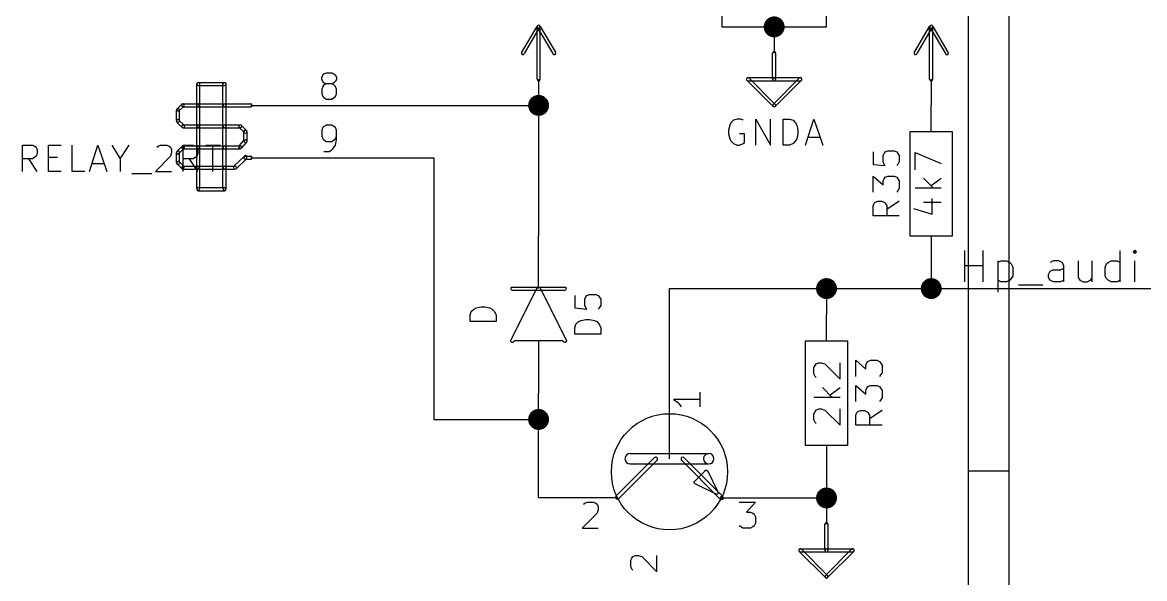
# Model space of a CAD drawing. Extents: x 10 to 329, y -200 to -10.
# Drawn here: x 239.1 to 293.6, y -165.2 to -138.2 of the extents above; entities that cross this region are included whole.
import ezdxf

# ---------------------------------------------------------------- set-up
doc = ezdxf.new("R2010")
doc.units = 0
doc.header["$MEASUREMENT"] = 0
doc.layers.add('BLACK', color=7, linetype='CONTINUOUS')
doc.layers.add('WHITE', color=7, linetype='CONTINUOUS')

msp = doc.modelspace()

# ---------------------------------------------------------------- linework, layer by layer
at = {"layer": 'Black'}
for p, q in [((286.995, -200), (286.995, -10.0076)), ((285.013, -198.018), (285.013, -11.9888)), ((273.05, -137.16), (273.05, -138.43)), ((278.13, -138.43), (278.13, -137.16)), ((263.347, -139.649), (264.084, -138.405)), ((263.474, -139.725), (264.211, -138.481)), ((264.084, -140.97), (264.084, -138.43)), ((264.109, -138.481), (264.846, -139.725)), ((264.236, -138.405), (264.973, -139.649)), ((264.236, -140.97), (264.236, -138.43)), ((273.05, -138.43), (278.13, -138.43)), ((275.59, -138.43), (275.59, -139.7)), ((282.397, -139.649), (283.134, -138.405)), ((282.524, -139.725), (283.261, -138.481)), ((283.134, -140.97), (283.134, -138.43)), ((283.159, -138.481), (283.896, -139.725)), ((283.286, -138.405), (284.023, -139.649)), ((283.286, -140.97), (283.286, -138.43)), ((275.514, -140.97), (275.514, -139.7)), ((275.666, -140.97), (275.666, -139.7)), ((253.644, -140.894), (253.695, -140.767)), ((253.644, -140.97), (253.644, -140.894)), ((253.695, -141.072), (253.644, -140.97)), ((253.695, -140.767), (253.746, -140.716)), ((253.746, -140.716), (253.873, -140.665)), ((253.873, -140.665), (254.127, -140.665)), ((254.127, -140.665), (254.229, -140.716)), ((254.229, -140.716), (254.305, -140.767)), ((254.305, -140.767), (254.356, -140.894)), ((254.356, -140.97), (254.305, -141.072)), ((254.356, -140.894), (254.356, -140.97)), ((264.16, -140.97), (264.16, -148.59)), ((274.32, -140.894), (275.59, -140.894)), ((275.641, -142.189), (274.371, -140.919)), ((276.809, -140.919), (275.539, -142.189)), ((275.59, -140.894), (276.86, -140.894)), ((283.21, -140.97), (283.21, -142.24)), ((247.574, -146.279), (247.574, -141.199)), ((247.65, -141.122), (248.92, -141.122)), ((247.65, -141.275), (248.92, -141.275)), ((247.726, -146.279), (247.726, -141.199)), ((248.844, -146.279), (248.844, -141.199)), ((248.996, -146.279), (248.996, -141.199)), ((253.695, -141.326), (253.644, -141.453)), ((253.644, -141.453), (253.644, -141.681)), ((253.746, -141.148), (253.695, -141.072)), ((253.746, -141.249), (253.695, -141.326)), ((253.873, -141.199), (253.746, -141.148)), ((253.873, -141.199), (253.746, -141.249)), ((254.127, -141.199), (253.873, -141.199)), ((254.229, -141.148), (254.127, -141.199)), ((254.229, -141.249), (254.127, -141.199)), ((254.305, -141.072), (254.229, -141.148)), ((254.305, -141.326), (254.229, -141.249)), ((254.356, -141.453), (254.305, -141.326)), ((254.356, -141.681), (254.356, -141.453)), ((275.539, -142.291), (274.269, -141.021)), ((274.32, -141.046), (275.59, -141.046)), ((275.59, -141.046), (276.86, -141.046)), ((276.911, -141.021), (275.641, -142.291)), ((253.644, -141.681), (253.695, -141.808)), ((253.695, -141.808), (253.746, -141.859)), ((253.746, -141.859), (253.873, -141.935)), ((253.873, -141.935), (254.127, -141.935)), ((254.127, -141.935), (254.229, -141.859)), ((254.229, -141.859), (254.305, -141.808)), ((254.305, -141.808), (254.356, -141.681)), ((246.583, -142.977), (246.583, -142.469)), ((246.837, -142.189), (246.634, -142.392)), ((246.939, -142.291), (246.736, -142.494)), ((246.736, -142.977), (246.736, -142.469)), ((246.913, -142.164), (247.625, -142.164)), ((246.913, -142.316), (247.625, -142.316)), ((247.65, -142.164), (248.92, -142.164)), ((247.65, -142.316), (248.92, -142.316)), ((248.92, -142.164), (250.19, -142.164)), ((248.92, -142.316), (250.19, -142.316)), ((250.19, -142.24), (257.81, -142.24)), ((257.81, -142.24), (264.16, -142.24)), ((283.21, -143.51), (283.21, -142.24)), ((246.863, -143.307), (246.609, -143.053)), ((246.964, -143.205), (246.71, -142.951)), ((246.913, -143.18), (247.625, -143.18)), ((247.65, -143.18), (248.92, -143.18)), ((248.92, -143.18), (249.682, -143.18)), ((273.482, -143.078), (273.431, -143.205)), ((273.609, -142.951), (273.482, -143.078)), ((273.787, -142.9), (273.609, -142.951)), ((273.964, -142.9), (273.787, -142.9)), ((274.091, -142.951), (273.964, -142.9)), ((274.701, -144.17), (274.701, -142.9)), ((274.701, -142.9), (275.412, -144.17)), ((275.412, -144.17), (275.412, -142.9)), ((276.022, -144.17), (276.022, -142.9)), ((276.022, -142.9), (276.327, -142.9)), ((276.327, -142.9), (276.504, -142.951)), ((276.504, -142.951), (276.631, -143.078)), ((276.631, -143.078), (276.682, -143.205)), ((277.114, -144.17), (277.52, -142.9)), ((277.52, -142.9), (277.952, -144.17)), ((246.913, -143.332), (247.625, -143.332)), ((247.65, -143.332), (248.92, -143.332)), ((248.92, -143.332), (249.682, -143.332)), ((249.631, -143.307), (249.885, -143.561)), ((249.733, -143.205), (249.987, -143.459)), ((249.86, -143.967), (249.86, -143.51)), ((250.012, -143.967), (250.012, -143.51)), ((253.695, -143.307), (253.644, -143.434)), ((253.644, -143.434), (253.644, -143.739)), ((253.746, -143.256), (253.695, -143.307)), ((253.873, -143.205), (253.746, -143.256)), ((254.127, -143.205), (253.873, -143.205)), ((254.229, -143.256), (254.127, -143.205)), ((254.305, -143.307), (254.229, -143.256)), ((254.356, -143.434), (254.305, -143.307)), ((254.356, -143.916), (254.356, -143.434)), ((273.431, -143.205), (273.38, -143.434)), ((273.38, -143.434), (273.38, -143.612)), ((273.38, -143.612), (273.431, -143.866)), ((274.142, -143.612), (273.914, -143.612)), ((274.142, -144.043), (274.142, -143.612)), ((276.682, -143.205), (276.733, -143.434)), ((276.733, -143.612), (276.682, -143.866)), ((276.733, -143.434), (276.733, -143.612)), ((282.194, -148.59), (282.194, -143.51)), ((282.194, -143.51), (284.226, -143.51)), ((284.226, -143.51), (284.226, -148.59)), ((239.116, -145.44), (239.116, -144.17)), ((239.116, -144.17), (239.598, -144.17)), ((239.598, -144.17), (239.725, -144.221)), ((239.725, -144.221), (239.776, -144.272)), ((239.776, -144.272), (239.827, -144.399)), ((240.386, -145.44), (240.386, -144.17)), ((240.386, -144.17), (240.995, -144.17)), ((241.529, -145.44), (241.529, -144.17)), ((242.367, -145.44), (242.773, -144.17)), ((242.773, -144.17), (243.205, -145.44)), ((243.459, -144.17), (243.865, -144.831)), ((243.865, -144.831), (244.297, -144.17)), ((245.643, -144.272), (245.694, -144.221)), ((245.694, -144.221), (245.821, -144.17)), ((245.821, -144.17), (246.126, -144.17)), ((246.126, -144.17), (246.228, -144.221)), ((246.228, -144.221), (246.304, -144.272)), ((246.304, -144.272), (246.355, -144.399)), ((246.863, -144.221), (246.609, -144.475)), ((246.913, -145.44), (246.913, -144.17)), ((246.913, -144.17), (247.396, -144.17)), ((246.913, -144.196), (247.625, -144.196)), ((247.396, -144.17), (247.523, -144.221)), ((247.523, -144.221), (247.574, -144.272)), ((247.574, -144.272), (247.625, -144.399)), ((247.65, -144.196), (248.92, -144.196)), ((248.006, -144.17), (248.717, -144.17)), ((248.361, -145.44), (248.361, -144.17)), ((248.92, -144.196), (249.682, -144.196)), ((249.631, -144.196), (249.86, -143.942)), ((249.758, -144.297), (249.987, -144.043)), ((253.644, -143.739), (253.695, -143.866)), ((253.695, -143.866), (253.746, -143.916)), ((253.746, -143.916), (253.873, -143.993)), ((253.873, -143.993), (254.127, -143.993)), ((254.127, -143.993), (254.229, -143.916)), ((254.178, -144.348), (254.305, -144.17)), ((254.229, -143.916), (254.305, -143.866)), ((254.305, -143.866), (254.356, -143.739)), ((254.305, -144.17), (254.356, -143.916)), ((273.431, -143.866), (273.482, -143.967)), ((273.482, -143.967), (273.609, -144.094)), ((273.609, -144.094), (273.787, -144.17)), ((273.787, -144.17), (273.914, -144.17)), ((273.914, -144.17), (274.091, -144.094)), ((274.091, -144.094), (274.142, -144.043)), ((276.327, -144.17), (276.022, -144.17)), ((276.504, -144.094), (276.327, -144.17)), ((276.631, -143.967), (276.504, -144.094)), ((276.682, -143.866), (276.631, -143.967)), ((277.241, -143.789), (277.825, -143.789)), ((239.725, -144.755), (239.598, -144.831)), ((239.776, -144.704), (239.725, -144.755)), ((239.827, -144.577), (239.776, -144.704)), ((239.827, -144.399), (239.827, -144.577)), ((240.386, -144.755), (240.817, -144.755)), ((246.304, -144.704), (245.567, -145.44)), ((246.355, -144.526), (246.304, -144.704)), ((246.355, -144.399), (246.355, -144.526)), ((246.583, -145.034), (246.583, -144.526)), ((246.964, -144.323), (246.71, -144.577)), ((246.736, -145.034), (246.736, -144.526)), ((246.913, -144.348), (247.625, -144.348)), ((247.523, -144.755), (247.396, -144.831)), ((247.574, -144.704), (247.523, -144.755)), ((247.625, -144.577), (247.574, -144.704)), ((247.625, -144.399), (247.625, -144.577)), ((247.65, -144.348), (248.92, -144.348)), ((248.92, -144.348), (249.682, -144.348)), ((249.885, -144.704), (249.377, -145.186)), ((249.936, -144.704), (250.19, -144.704)), ((250.19, -144.78), (257.81, -144.78)), ((253.746, -144.475), (254, -144.475)), ((254, -144.475), (254.127, -144.399)), ((254.127, -144.399), (254.178, -144.348)), ((257.81, -144.78), (259.08, -144.78)), ((259.08, -144.78), (259.08, -157.48)), ((282.423, -145.364), (282.423, -144.526)), ((282.423, -144.526), (283.693, -145.059)), ((239.598, -144.831), (239.116, -144.831)), ((239.827, -145.44), (239.42, -144.831)), ((242.494, -145.059), (243.078, -145.059)), ((243.865, -144.831), (243.865, -145.44)), ((246.837, -145.288), (246.634, -145.085)), ((246.939, -145.186), (246.736, -144.983)), ((247.396, -144.831), (246.913, -144.831)), ((246.913, -145.186), (247.625, -145.186)), ((246.913, -145.339), (247.625, -145.339)), ((247.625, -145.44), (247.218, -144.831)), ((247.65, -145.186), (248.92, -145.186)), ((247.65, -145.339), (248.92, -145.339)), ((248.92, -145.186), (249.428, -145.186)), ((248.92, -145.339), (249.428, -145.339)), ((249.987, -144.831), (249.479, -145.313)), ((249.936, -144.856), (250.19, -144.856)), ((240.995, -145.44), (240.386, -145.44)), ((242.138, -145.44), (241.529, -145.44)), ((244.424, -145.542), (245.389, -145.542)), ((245.567, -145.44), (246.355, -145.44)), ((282.829, -145.771), (283.312, -146.253)), ((283.21, -146.126), (283.693, -145.771)), ((247.65, -146.228), (248.92, -146.228)), ((247.65, -146.38), (248.92, -146.38)), ((283.693, -146.253), (282.423, -146.253)), ((282.829, -146.939), (283.693, -146.939)), ((283.261, -147.523), (283.261, -146.761)), ((282.346, -147.244), (283.261, -147.523)), ((264.16, -151.13), (264.16, -148.59)), ((284.226, -148.59), (282.194, -148.59)), ((283.21, -148.59), (283.21, -149.86)), ((283.21, -149.86), (283.21, -151.13)), ((262.814, -153.645), (264.084, -151.079)), ((262.89, -151.054), (265.43, -151.054)), ((262.89, -151.206), (265.43, -151.206)), ((264.084, -151.079), (264.109, -151.079)), ((264.109, -151.079), (264.135, -151.054)), ((264.135, -151.054), (264.185, -151.054)), ((264.185, -151.054), (264.236, -151.105)), ((264.236, -151.105), (265.506, -153.645)), ((270.51, -151.13), (297.18, -151.13)), ((270.51, -153.67), (270.51, -151.13)), ((278.13, -151.13), (278.13, -152.4)), ((260.833, -152.425), (260.883, -152.248)), ((260.833, -152.73), (260.833, -152.425)), ((260.883, -152.248), (261.01, -152.121)), ((261.01, -152.121), (261.137, -152.07)), ((261.137, -152.07), (261.366, -152.019)), ((261.366, -152.019), (261.544, -152.019)), ((261.544, -152.019), (261.798, -152.07)), ((261.798, -152.07), (261.899, -152.121)), ((261.899, -152.121), (262.026, -152.248)), ((262.026, -152.248), (262.103, -152.425)), ((262.103, -152.425), (262.103, -152.73)), ((278.13, -153.67), (278.13, -152.4)), ((262.103, -152.73), (260.833, -152.73)), ((262.814, -153.695), (262.814, -153.645)), ((262.865, -153.746), (262.814, -153.695)), ((262.915, -153.746), (262.865, -153.746)), ((262.992, -153.67), (262.915, -153.746)), ((265.328, -153.67), (262.992, -153.67)), ((264.16, -153.67), (264.16, -156.21)), ((265.354, -153.721), (265.328, -153.67)), ((265.379, -153.721), (265.354, -153.721)), ((265.405, -153.746), (265.379, -153.721)), ((265.455, -153.746), (265.405, -153.746)), ((265.506, -153.695), (265.455, -153.746)), ((265.506, -153.645), (265.506, -153.695)), ((270.51, -159.385), (270.51, -153.67)), ((277.114, -158.75), (277.114, -153.67)), ((277.114, -153.67), (279.146, -153.67)), ((279.146, -153.67), (279.146, -158.75)), ((277.52, -154.965), (277.571, -154.864)), ((277.52, -155.27), (277.52, -154.965)), ((277.571, -154.864), (277.622, -154.788)), ((277.622, -154.788), (277.749, -154.737)), ((277.749, -154.737), (277.876, -154.737)), ((277.876, -154.737), (278.054, -154.788)), ((278.054, -154.788), (278.79, -155.524)), ((278.79, -155.524), (278.79, -154.737)), ((277.571, -155.397), (277.52, -155.27)), ((277.622, -155.448), (277.571, -155.397)), ((264.16, -161.29), (264.16, -156.21)), ((271.983, -156.159), (271.983, -156.87)), ((277.927, -155.931), (278.409, -156.413)), ((278.308, -156.286), (278.79, -155.931)), ((271.983, -156.515), (270.713, -156.515)), ((270.713, -156.515), (270.891, -156.642)), ((270.891, -156.642), (271.018, -156.769)), ((271.018, -156.769), (271.069, -156.87)), ((278.79, -156.413), (277.52, -156.413)), ((277.52, -157.201), (277.571, -157.099)), ((277.52, -157.505), (277.52, -157.201)), ((277.571, -157.099), (277.622, -157.023)), ((277.622, -157.023), (277.749, -156.972)), ((277.749, -156.972), (277.876, -156.972)), ((277.876, -156.972), (278.054, -157.023)), ((278.054, -157.023), (278.79, -157.759)), ((278.79, -157.759), (278.79, -156.972)), ((259.08, -157.48), (264.16, -157.48)), ((277.571, -157.632), (277.52, -157.505)), ((277.622, -157.683), (277.571, -157.632)), ((279.146, -158.75), (277.114, -158.75)), ((278.13, -158.75), (278.13, -160.02)), ((269.799, -159.309), (267.894, -161.214)), ((269.926, -159.436), (268.021, -161.341)), ((268.605, -159.131), (272.415, -159.131)), ((271.069, -159.436), (272.974, -161.341)), ((271.196, -159.309), (273.101, -161.214)), ((268.605, -159.639), (272.415, -159.639)), ((271.704, -160.503), (272.237, -159.969)), ((272.237, -159.969), (272.237, -159.944)), ((272.237, -159.944), (272.313, -159.944)), ((272.313, -159.944), (272.364, -159.995)), ((272.364, -159.995), (272.847, -160.96)), ((278.13, -160.02), (278.13, -162.56)), ((286.995, -159.995), (285.013, -159.995)), ((271.704, -160.553), (271.704, -160.503)), ((271.755, -160.604), (271.704, -160.553)), ((272.771, -161.112), (271.755, -160.604)), ((272.821, -161.112), (272.771, -161.112)), ((272.872, -161.061), (272.821, -161.112)), ((272.847, -160.96), (272.847, -160.985)), ((272.847, -160.985), (272.872, -161.011)), ((272.872, -161.011), (272.872, -161.061)), ((265.43, -161.29), (264.16, -161.29)), ((267.97, -161.29), (265.43, -161.29)), ((266.344, -161.595), (266.395, -161.544)), ((266.395, -161.544), (266.522, -161.493)), ((266.522, -161.493), (266.827, -161.493)), ((266.827, -161.493), (266.929, -161.544)), ((266.929, -161.544), (267.005, -161.595)), ((267.005, -161.595), (267.056, -161.722)), ((273.05, -161.29), (275.59, -161.29)), ((273.888, -161.493), (274.676, -161.493)), ((274.676, -161.493), (274.244, -161.976)), ((275.59, -161.29), (278.13, -161.29)), ((267.005, -162.027), (266.268, -162.763)), ((267.056, -161.849), (267.005, -162.027)), ((267.056, -161.722), (267.056, -161.849)), ((274.244, -161.976), (274.447, -161.976)), ((274.447, -161.976), (274.549, -162.027)), ((274.549, -162.027), (274.625, -162.077)), ((274.625, -162.077), (274.676, -162.204)), ((274.676, -162.204), (274.676, -162.509)), ((266.268, -162.763), (267.056, -162.763)), ((273.964, -162.687), (273.888, -162.636)), ((274.066, -162.763), (273.964, -162.687)), ((274.447, -162.763), (274.066, -162.763)), ((274.549, -162.687), (274.447, -162.763)), ((274.625, -162.636), (274.549, -162.687)), ((274.676, -162.509), (274.625, -162.636)), ((278.054, -163.83), (278.054, -162.56)), ((278.206, -163.83), (278.206, -162.56)), ((276.86, -163.754), (278.13, -163.754)), ((278.181, -165.049), (276.911, -163.779)), ((279.349, -163.779), (278.079, -165.049)), ((278.13, -163.754), (279.4, -163.754)), ((278.079, -165.151), (276.809, -163.881)), ((276.86, -163.906), (278.13, -163.906)), ((278.13, -163.906), (279.4, -163.906)), ((279.451, -163.881), (278.181, -165.151))]:
    msp.add_line(p, q, dxfattribs=at)
at = {"layer": 'Black', "const_width": 0.508}
for points in [[(275.336, -138.43, 1), (275.844, -138.43, 1)], [(263.906, -142.24, 1), (264.414, -142.24, 1)], [(277.876, -151.13, 1), (278.384, -151.13, 1)], [(282.956, -151.13, 1), (283.464, -151.13, 1)], [(263.906, -157.48, 1), (264.414, -157.48, 1)], [(277.876, -161.29, 1), (278.384, -161.29, 1)]]:
    msp.add_lwpolyline(points, format="xyb", close=True, dxfattribs=at)
at = {"layer": 'Black'}
msp.add_circle((270.51, -160.02), 2.8194, dxfattribs=at)
for centre, radius, start, end in [((264.16, -138.43), 0.0762, 360, 540), ((264.16, -138.43), 0.0762, 30.9638, 210.964), ((264.16, -138.43), 0.0762, 329.036, 509.036), ((283.21, -138.43), 0.0762, 360, 540), ((283.21, -138.43), 0.0762, 30.9638, 210.964), ((283.21, -138.43), 0.0762, 329.036, 509.036), ((263.398, -139.7), 0.0762, 149.036, 329.036), ((264.922, -139.7), 0.0762, 210.964, 390.964), ((275.59, -139.7), 0.0762, 360, 540), ((282.448, -139.7), 0.0762, 149.036, 329.036), ((283.972, -139.7), 0.0762, 210.964, 390.964), ((264.16, -140.97), 0.0762, 180, 360), ((274.32, -140.97), 0.0762, 405, 585), ((274.32, -140.97), 0.0762, 90, 270), ((275.59, -140.97), 0.0762, 90, 270), ((275.59, -140.97), 0.0762, 180, 360), ((275.59, -140.97), 0.0762, 270, 450), ((276.86, -140.97), 0.0762, 315, 495), ((276.86, -140.97), 0.0762, 270, 450), ((283.21, -140.97), 0.0762, 180, 360), ((247.65, -141.199), 0.0762, 90, 270), ((247.65, -141.199), 0.0762, 360, 540), ((248.92, -141.199), 0.0762, 360, 540), ((248.92, -141.199), 0.0762, 270, 450), ((246.659, -142.469), 0.0762, 360, 540), ((246.685, -142.443), 0.0762, 491.987, 671.987), ((246.913, -142.24), 0.0762, 90, 270), ((246.888, -142.24), 0.0762, 311.987, 491.987), ((247.65, -142.24), 0.0762, 90, 270), ((247.625, -142.24), 0.0762, 270, 450), ((248.92, -142.24), 0.0762, 90, 270), ((248.92, -142.24), 0.0762, 270, 450), ((250.19, -142.24), 0.0762, 270, 450), ((275.59, -142.24), 0.0762, 495, 675), ((275.59, -142.24), 0.0762, 225, 405), ((246.659, -143.002), 0.0762, 405, 585), ((246.659, -142.977), 0.0762, 180, 360), ((246.913, -143.256), 0.0762, 90, 270), ((247.65, -143.256), 0.0762, 90, 270), ((247.625, -143.256), 0.0762, 270, 450), ((248.92, -143.256), 0.0762, 90, 270), ((248.92, -143.256), 0.0762, 270, 450), ((249.682, -143.256), 0.0762, 45, 225), ((249.682, -143.256), 0.0762, 270, 450), ((246.913, -143.256), 0.0762, 225, 405), ((249.936, -143.51), 0.0762, 360, 540), ((249.936, -143.51), 0.0762, 225, 405), ((246.913, -144.272), 0.0762, 90, 270), ((246.913, -144.272), 0.0762, 315, 495), ((247.65, -144.272), 0.0762, 90, 270), ((247.625, -144.272), 0.0762, 270, 450), ((248.92, -144.272), 0.0762, 90, 270), ((248.92, -144.272), 0.0762, 270, 450), ((249.682, -144.247), 0.0762, 137.726, 317.726), ((249.682, -144.272), 0.0762, 270, 450), ((249.936, -143.967), 0.0762, 180, 360), ((249.936, -143.993), 0.0762, 317.726, 497.726), ((246.659, -144.526), 0.0762, 360, 540), ((246.659, -144.526), 0.0762, 495, 675), ((249.936, -144.78), 0.0762, 90, 270), ((249.936, -144.755), 0.0762, 313.531, 493.531), ((250.19, -144.78), 0.0762, 270, 450), ((246.659, -145.034), 0.0762, 180, 360), ((246.685, -145.034), 0.0762, 408.013, 588.013), ((246.913, -145.263), 0.0762, 90, 270), ((246.888, -145.237), 0.0762, 228.013, 408.013), ((247.65, -145.263), 0.0762, 90, 270), ((247.625, -145.263), 0.0762, 270, 450), ((248.92, -145.263), 0.0762, 90, 270), ((248.92, -145.263), 0.0762, 270, 450), ((249.428, -145.263), 0.0762, 493.531, 673.531), ((249.428, -145.263), 0.0762, 270, 450), ((247.65, -146.304), 0.0762, 90, 270), ((247.65, -146.279), 0.0762, 180, 360), ((248.92, -146.279), 0.0762, 180, 360), ((248.92, -146.304), 0.0762, 270, 450), ((262.89, -151.13), 0.0762, 90, 270), ((265.43, -151.13), 0.0762, 270, 450), ((268.605, -159.385), 0.254, 90, 270), ((269.85, -159.385), 0.0762, 315, 495), ((271.145, -159.385), 0.0762, 45, 225), ((272.415, -159.385), 0.254, 0, 180), ((272.415, -159.385), 0.254, 180, 360), ((272.415, -159.385), 0.254, 270, 450), ((267.97, -161.265), 0.0762, 495, 675), ((273.025, -161.265), 0.0762, 225, 405), ((273.05, -161.29), 0.0762, 0, 180), ((273.05, -161.29), 0.0762, 180, 360), ((278.13, -162.56), 0.0762, 360, 540), ((276.86, -163.83), 0.0762, 405, 585), ((276.86, -163.83), 0.0762, 90, 270), ((278.13, -163.83), 0.0762, 90, 270), ((278.13, -163.83), 0.0762, 180, 360), ((278.13, -163.83), 0.0762, 270, 450), ((279.4, -163.83), 0.0762, 315, 495), ((279.4, -163.83), 0.0762, 270, 450), ((278.13, -165.1), 0.0762, 495, 675), ((278.13, -165.1), 0.0762, 225, 405)]:
    msp.add_arc(centre, radius, start, end, dxfattribs=at)
at = {"layer": 'White'}
for p, q in [((280.391, -144.501), (280.391, -145.11)), ((280.873, -144.678), (280.924, -144.577)), ((280.873, -144.983), (280.873, -144.678)), ((280.924, -144.577), (280.975, -144.501)), ((280.975, -144.501), (281.102, -144.45)), ((281.102, -144.45), (281.407, -144.45)), ((281.407, -144.45), (281.534, -144.501)), ((281.534, -144.501), (281.584, -144.577)), ((281.584, -144.577), (281.661, -144.678)), ((281.661, -144.678), (281.661, -144.983)), ((280.391, -145.11), (280.975, -145.161)), ((280.924, -145.11), (280.873, -144.983)), ((280.975, -145.161), (280.924, -145.11)), ((281.584, -145.11), (281.534, -145.161)), ((281.661, -144.983), (281.584, -145.11)), ((280.391, -146.456), (280.391, -145.669)), ((280.391, -145.669), (280.873, -146.101)), ((280.873, -145.898), (280.924, -145.796)), ((280.873, -146.101), (280.873, -145.898)), ((280.924, -145.796), (280.975, -145.72)), ((280.975, -145.72), (281.102, -145.669)), ((281.102, -145.669), (281.407, -145.669)), ((281.407, -145.669), (281.534, -145.72)), ((281.534, -145.72), (281.584, -145.796)), ((281.584, -145.796), (281.661, -145.898)), ((281.661, -145.898), (281.661, -146.279)), ((281.584, -146.38), (281.534, -146.456)), ((281.661, -146.279), (281.584, -146.38)), ((280.391, -147.117), (280.441, -146.99)), ((280.441, -146.99), (280.492, -146.939)), ((280.492, -146.939), (280.619, -146.888)), ((280.619, -146.888), (280.797, -146.888)), ((280.797, -146.888), (280.924, -146.939)), ((280.924, -146.939), (280.975, -146.99)), ((280.975, -146.99), (281.051, -147.117)), ((281.661, -146.888), (281.051, -147.295)), ((280.391, -147.599), (280.391, -147.117)), ((281.051, -147.117), (281.051, -147.599)), ((281.661, -147.599), (280.391, -147.599)), ((284.836, -150.8), (284.836, -149.276)), ((285.725, -150.8), (285.725, -149.276)), ((292.379, -150.8), (292.379, -149.276)), ((293.091, -149.276), (293.014, -149.352)), ((293.014, -149.352), (293.091, -149.428)), ((293.167, -149.352), (293.091, -149.276)), ((293.091, -149.276), (293.091, -149.428)), ((293.091, -149.428), (293.167, -149.352)), ((284.836, -150.012), (285.725, -150.012)), ((286.436, -149.784), (286.436, -151.308)), ((286.436, -149.86), (286.588, -149.784)), ((286.588, -149.784), (286.868, -149.784)), ((286.868, -149.784), (287.02, -149.86)), ((287.02, -149.86), (287.096, -149.936)), ((287.096, -149.936), (287.172, -150.089)), ((287.172, -150.089), (287.172, -150.52)), ((289.128, -149.784), (288.976, -149.86)), ((288.976, -150.292), (289.128, -150.216)), ((289.408, -149.784), (289.128, -149.784)), ((289.128, -150.216), (289.484, -150.216)), ((289.56, -149.86), (289.408, -149.784)), ((289.484, -150.216), (289.636, -150.139)), ((289.636, -150.012), (289.56, -149.86)), ((289.636, -150.8), (289.636, -150.012)), ((290.347, -149.784), (290.347, -150.597)), ((291.008, -149.784), (291.008, -150.8)), ((291.643, -150.089), (291.719, -149.936)), ((291.643, -150.52), (291.643, -150.089)), ((291.719, -149.936), (291.795, -149.86)), ((291.795, -149.86), (291.948, -149.784)), ((291.948, -149.784), (292.227, -149.784)), ((292.227, -149.784), (292.379, -149.86)), ((293.091, -150.8), (293.091, -149.784)), ((286.588, -150.8), (286.436, -150.724)), ((286.868, -150.8), (286.588, -150.8)), ((287.02, -150.724), (286.868, -150.8)), ((287.096, -150.647), (287.02, -150.724)), ((287.172, -150.52), (287.096, -150.647)), ((288.9, -150.444), (288.976, -150.292)), ((288.9, -150.597), (288.9, -150.444)), ((288.976, -150.724), (288.9, -150.597)), ((289.128, -150.8), (288.976, -150.724)), ((289.484, -150.8), (289.128, -150.8)), ((289.636, -150.724), (289.484, -150.8)), ((290.347, -150.597), (290.424, -150.724)), ((290.424, -150.724), (290.576, -150.8)), ((290.576, -150.8), (290.779, -150.8)), ((290.779, -150.8), (290.932, -150.724)), ((290.932, -150.724), (291.008, -150.647)), ((291.719, -150.647), (291.643, -150.52)), ((291.795, -150.724), (291.719, -150.647)), ((291.948, -150.8), (291.795, -150.724)), ((292.227, -150.8), (291.948, -150.8)), ((292.379, -150.724), (292.227, -150.8)), ((287.452, -150.952), (288.62, -150.952)), ((265.913, -151.46), (265.913, -152.07)), ((266.395, -151.638), (266.446, -151.536)), ((266.395, -151.943), (266.395, -151.638)), ((266.446, -151.536), (266.497, -151.46)), ((266.497, -151.46), (266.624, -151.409)), ((266.624, -151.409), (266.929, -151.409)), ((266.929, -151.409), (267.056, -151.46)), ((267.056, -151.46), (267.106, -151.536)), ((267.106, -151.536), (267.183, -151.638)), ((267.183, -151.638), (267.183, -151.943)), ((265.913, -152.07), (266.497, -152.121)), ((266.446, -152.07), (266.395, -151.943)), ((266.497, -152.121), (266.446, -152.07)), ((267.106, -152.07), (267.056, -152.121)), ((267.183, -151.943), (267.106, -152.07)), ((265.913, -153.035), (265.963, -152.857)), ((265.963, -152.857), (266.09, -152.73)), ((266.09, -152.73), (266.217, -152.679)), ((266.217, -152.679), (266.446, -152.629)), ((266.446, -152.629), (266.624, -152.629)), ((266.624, -152.629), (266.878, -152.679)), ((266.878, -152.679), (266.979, -152.73)), ((266.979, -152.73), (267.106, -152.857)), ((267.106, -152.857), (267.183, -153.035)), ((265.913, -153.34), (265.913, -153.035)), ((267.183, -153.34), (265.913, -153.34)), ((267.183, -153.035), (267.183, -153.34)), ((279.552, -155.397), (279.552, -154.61)), ((279.552, -154.61), (280.035, -155.042)), ((280.137, -154.661), (280.264, -154.61)), ((280.264, -154.61), (280.568, -154.61)), ((280.568, -154.61), (280.695, -154.661)), ((280.035, -154.838), (280.086, -154.737)), ((280.035, -155.042), (280.035, -154.838)), ((280.086, -154.737), (280.137, -154.661)), ((280.695, -154.661), (280.746, -154.737)), ((280.746, -154.737), (280.822, -154.838)), ((280.822, -154.838), (280.822, -155.219)), ((280.746, -155.321), (280.695, -155.397)), ((280.822, -155.219), (280.746, -155.321)), ((279.552, -156.616), (279.552, -155.829)), ((279.552, -155.829), (280.035, -156.261)), ((280.035, -156.058), (280.086, -155.956)), ((280.035, -156.261), (280.035, -156.058)), ((280.086, -155.956), (280.137, -155.88)), ((280.137, -155.88), (280.264, -155.829)), ((280.264, -155.829), (280.568, -155.829)), ((280.568, -155.829), (280.695, -155.88)), ((280.695, -155.88), (280.746, -155.956)), ((280.746, -155.956), (280.822, -156.058)), ((280.822, -156.058), (280.822, -156.439)), ((280.746, -156.54), (280.695, -156.616)), ((280.822, -156.439), (280.746, -156.54)), ((279.552, -157.277), (279.603, -157.15)), ((279.552, -157.759), (279.552, -157.277)), ((279.603, -157.15), (279.654, -157.099)), ((279.654, -157.099), (279.781, -157.048)), ((279.781, -157.048), (279.959, -157.048)), ((279.959, -157.048), (280.086, -157.099)), ((280.086, -157.099), (280.137, -157.15)), ((280.137, -157.15), (280.213, -157.277)), ((280.822, -157.048), (280.213, -157.455)), ((280.213, -157.277), (280.213, -157.759)), ((280.822, -157.759), (279.552, -157.759)), ((268.63, -164.313), (268.681, -164.211)), ((268.63, -164.617), (268.63, -164.313)), ((268.681, -164.211), (268.732, -164.135)), ((268.732, -164.135), (268.859, -164.084)), ((268.859, -164.084), (268.986, -164.084)), ((268.986, -164.084), (269.164, -164.135)), ((269.164, -164.135), (269.9, -164.871)), ((269.9, -164.871), (269.9, -164.084)), ((268.681, -164.744), (268.63, -164.617)), ((268.732, -164.795), (268.681, -164.744))]:
    msp.add_line(p, q, dxfattribs=at)

doc.saveas('drawing.dxf')
